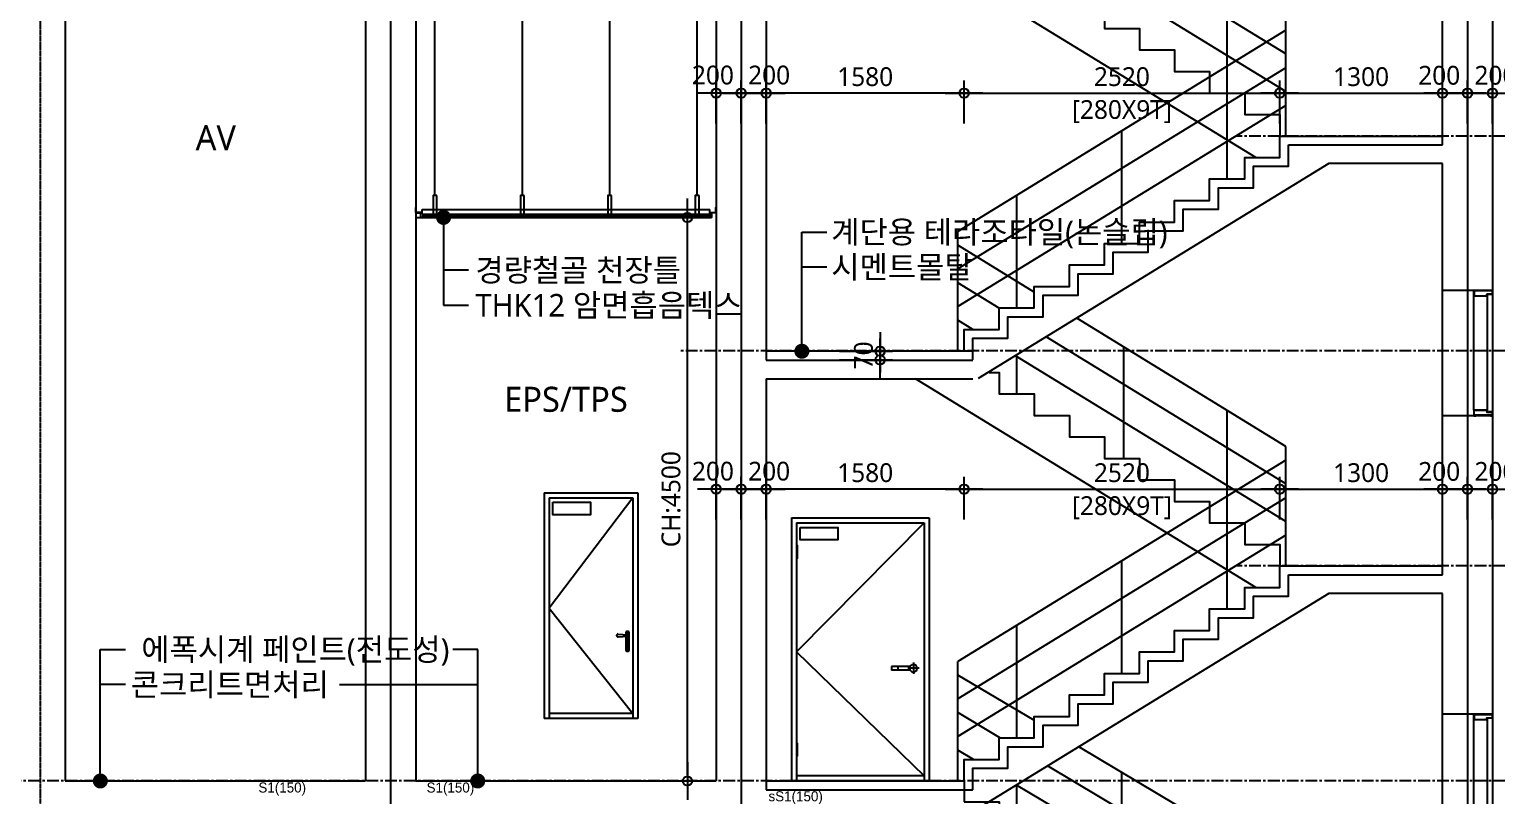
# Model space of a CAD drawing. Header units: millimetres. Extents: x -65167 to 413267, y -17142 to 66587.
# Drawn here: x 306857 to 318575, y 32799 to 38918 of the extents above; entities that cross this region are included whole.
import ezdxf
from ezdxf.enums import TextEntityAlignment as Align

# ---------------------------------------------------------------- set-up
doc = ezdxf.new("R2010")
doc.units = ezdxf.units.MM
doc.header["$LTSCALE"] = 75
doc.header["$MEASUREMENT"] = 0
doc.header["$PDSIZE"] = -10
for name, pattern in [('-HID', [2.5, 1.5, -1]), ('CEN', [62, 60, -1, 0, -1]), ('CENTER', [2, 1.25, -0.25, 0.25, -0.25])]:
    doc.linetypes.add(name, pattern=pattern)
doc.layers.get('0').update_dxf_attribs({"linetype": 'CONTINUOUS'})
doc.layers.get('Defpoints').update_dxf_attribs({"color": 171, "linetype": 'CONTINUOUS'})
for name, color, linetype in [('CEN(ST)', 1, 'CENTER'), ('center(창호)', 1, 'CEN'), ('CON', 2, 'CONTINUOUS'), ('DOOR', 4, 'CONTINUOUS'), ('DOOR-ELE', 252, 'CONTINUOUS'), ('ELE-5', 5, 'CONTINUOUS'), ('ELE-6', 8, 'CONTINUOUS'), ('FIN', 8, 'CONTINUOUS'), ('FIN-1', 6, 'CONTINUOUS'), ('FIN-2', 9, 'CONTINUOUS'), ('HAN', 9, 'CONTINUOUS'), ('NDIM', 7, 'CONTINUOUS'), ('OPEN', 1, '-HID'), ('stair-hand', 252, 'CONTINUOUS'), ('TEXT(MIN)', 7, 'CONTINUOUS'), ('WIPEOUT', 7, 'CONTINUOUS'), ('절취선', 2, 'CONTINUOUS')]:
    doc.layers.add(name, color=color, linetype=linetype)
doc.styles.add('CGS', font='cgse', dxfattribs={"bigfont": 'cgs'})
doc.styles.add('나눔바른고딕', font='NanumBarunGothic.ttf')
doc.dimstyles.new('NDIM 1200', dxfattribs={"dimscale": 75, "dimtxt": 3, "dimasz": 1, "dimexe": 2, "dimexo": 2, "dimgap": 1, "dimtad": 1, "dimdec": 0, "dimdsep": 46, "dimtxsty": 'CGS', "dimblk": 'DOT0', "dimcen": 1, "dimdle": 8, "dimclrd": 256, "dimclre": 256, "dimclrt": 256, "dimadec": 0, "dimazin": 0, "dimtfac": 1, "dimtdec": 0, "dimtix": 1, "dimtmove": 2, "dimatfit": 3, "dimldrblk": 'DOT0', "dimfxl": 1, "dimtolj": 1, "dimtzin": 0, "dimlwd": -1, "dimlwe": -1, "dimarcsym": 0})

# ---------------------------------------------------------------- blocks, each defined once
blk = doc.blocks.new('A$Cf4a16f9c')
blk.add_wipeout([(0, 0), (1100, 0), (1100, 2100), (0, 2100)]).dxf.layer = 'WIPEOUT'
at = {"layer": 'center(창호)'}
for p, q in [((125, 945), (125, 855)), ((80, 900), (170, 900))]:
    blk.add_line(p, q, dxfattribs=at)
at = {"layer": 'DOOR', "ltscale": 1000}
for p, q in [((0, 2100), (0, 0)), ((1100, 2100), (0, 2100)), ((40, 2060), (40, 0)), ((1060, 2060), (40, 2060)), ((1060, 2060), (1060, 0)), ((1100, 2100), (1100, 0)), ((0, 0), (1100, 0)), ((40, 40), (1060, 40))]:
    blk.add_line(p, q, dxfattribs=at)
blk.add_circle((125, 900), 30, dxfattribs=at)
at = {"layer": 'DOOR-ELE', "ltscale": 1000}
for p, q in [((151, 915), (300, 915)), ((151, 885), (300, 885)), ((250, 915), (250, 885)), ((300, 915), (300, 885))]:
    blk.add_line(p, q, dxfattribs=at)
for points in [[(1030, 2025), (730, 2025), (730, 1925), (1030, 1925)], [(1060, 1780), (1050, 1780), (1050, 1880), (1060, 1880)], [(1060, 200), (1050, 200), (1050, 300), (1060, 300)]]:
    blk.add_lwpolyline(points, close=True, dxfattribs=at)
at = {"layer": 'OPEN', "ltscale": 700}
for p, q in [((40, 2060), (1060, 1030)), ((1060, 1030), (40, 40))]:
    blk.add_line(p, q, dxfattribs=at)
blk = doc.blocks.new('fsd 750')
blk.add_wipeout([(1000, 2100), (250, 2100), (250, 300), (1000, 300)]).dxf.layer = 'WIPEOUT'
at = {"layer": 'DOOR', "ltscale": 1000}
for p, q in [((250, 2100), (250, 300)), ((250, 2100), (1000, 2100)), ((290, 2060), (290, 300)), ((290, 2060), (960, 2060)), ((960, 2060), (960, 300)), ((1000, 2100), (1000, 300)), ((1000, 300), (250, 300)), ((960, 340), (290, 340))]:
    blk.add_line(p, q, dxfattribs=at)
at = {"layer": 'DOOR-ELE', "ltscale": 1000}
for p, q in [((842, 973), (917, 968)), ((842, 950), (917, 956)), ((904, 985), (904, 969)), ((904, 954), (904, 844)), ((909, 985), (909, 969)), ((909, 954), (909, 844)), ((922, 993), (912, 993)), ((922, 988), (912, 988)), ((925, 844), (925, 985)), ((930, 844), (930, 985)), ((912, 841), (922, 841)), ((912, 836), (922, 836))]:
    blk.add_line(p, q, dxfattribs=at)
blk.add_lwpolyline([(320, 2025), (620, 2025), (620, 1925), (320, 1925)], close=True, dxfattribs=at)
for radius in [5, 3]:
    blk.add_circle((917, 850), radius, dxfattribs=at)
for centre, radius, start, end in [((841, 962), 12, 85.4426, 274.5574), ((912, 985), 8, 90, 180), ((912, 985), 3, 90, 180), ((917, 962), 6, 270, 90), ((922, 985), 8, 0, 90), ((922, 985), 3, 0, 90), ((912, 844), 8, 180, 270), ((912, 844), 3, 180, 270), ((922, 844), 3, 270, 0), ((922, 844), 8, 270, 0)]:
    blk.add_arc(centre, radius, start, end, dxfattribs=at)
at = {"layer": 'OPEN', "ltscale": 700}
for p, q in [((960, 2060), (290, 1180)), ((290, 1180), (960, 340))]:
    blk.add_line(p, q, dxfattribs=at)
blk = doc.blocks.new('A$C547E5452')
at = {"layer": 'DOOR'}
for p, q in [((0, -32), (0, -972)), ((44, -47), (44, -957)), ((150, -957), (150, -47))]:
    blk.add_line(p, q, dxfattribs=at)
for points in [[(150, -2), (133, -2), (133, -3), (148, -3), (148, -45), (46, -45), (46, -30), (2, -30), (2, -3), (16, -3), (16, -2), (0, -2), (0, -32), (44, -32), (44, -47), (150, -47)], [(10, -3), (10, -5), (140, -5), (140, -3)], [(150, -1002), (133, -1002), (133, -1000), (148, -1000), (148, -958), (46, -958), (46, -973), (2, -973), (2, -1000), (16, -1000), (16, -1002), (0, -1002), (0, -972), (44, -972), (44, -957), (150, -957)], [(10, -1000), (10, -998), (140, -998), (140, -1000)]]:
    blk.add_lwpolyline(points, close=True, dxfattribs=at)
blk = doc.blocks.new('DOT0')
blk.add_line((-3, 0), (3, 0))
at = {"color": 6}
blk.add_circle((0, 0), 0.75, dxfattribs=at)
blk = doc.blocks.new('*D1251')
at = {"layer": 'Defpoints', "color": 0, "ltscale": 0.4, "transparency": 16777216}
for p in [(312342, 35245), (312342, 34903), (312542, 34903)]:
    blk.add_point(p, dxfattribs=at)
at = {"layer": 'NDIM', "ltscale": 0.4, "transparency": 16777216}
for p, q in [((312342, 35003), (312342, 35345)), ((312542, 35003), (312542, 35345)), ((312492, 35245), (312392, 35245))]:
    blk.add_line(p, q, dxfattribs=at)
at = {"layer": 'NDIM', "ltscale": 0.4, "transparency": 16777216, "xscale": 50, "yscale": 50, "zscale": 50, "rotation": 180}
blk.add_blockref('DOT0', (312342, 35245), dxfattribs=at)
at = {"layer": 'NDIM', "ltscale": 0.4, "transparency": 16777216, "xscale": 50, "yscale": 50, "zscale": 50}
blk.add_blockref('DOT0', (312542, 35245), dxfattribs=at)
at = {"layer": 'NDIM', "ltscale": 0.4, "transparency": 16777216, "insert": (312316, 35389), "char_height": 150, "attachment_point": 5, "style": '나눔바른고딕'}
blk.add_mtext('\\A1;200', dxfattribs=at)
blk = doc.blocks.new('*D1252')
at = {"layer": 'Defpoints', "color": 0, "ltscale": 0.4, "transparency": 16777216}
for p in [(312742, 35245), (312542, 34903), (312742, 34903)]:
    blk.add_point(p, dxfattribs=at)
at = {"layer": 'NDIM', "ltscale": 0.4, "transparency": 16777216}
for p, q in [((312542, 35003), (312542, 35345)), ((312742, 35003), (312742, 35345)), ((312592, 35245), (312692, 35245))]:
    blk.add_line(p, q, dxfattribs=at)
at = {"layer": 'NDIM', "ltscale": 0.4, "transparency": 16777216, "xscale": 50, "yscale": 50, "zscale": 50, "rotation": 180}
blk.add_blockref('DOT0', (312542, 35245), dxfattribs=at)
at = {"layer": 'NDIM', "ltscale": 0.4, "transparency": 16777216, "xscale": 50, "yscale": 50, "zscale": 50}
blk.add_blockref('DOT0', (312742, 35245), dxfattribs=at)
at = {"layer": 'NDIM', "ltscale": 0.4, "transparency": 16777216, "insert": (312765, 35389), "char_height": 150, "attachment_point": 5, "style": '나눔바른고딕'}
blk.add_mtext('\\A1;200', dxfattribs=at)
blk = doc.blocks.new('*D1253')
at = {"layer": 'Defpoints', "color": 0, "ltscale": 0.4, "transparency": 16777216}
for p in [(312742, 35245), (312742, 34903), (314322, 34903)]:
    blk.add_point(p, dxfattribs=at)
at = {"layer": 'NDIM', "ltscale": 0.4, "transparency": 16777216}
for p, q in [((312742, 35003), (312742, 35345)), ((314322, 35003), (314322, 35345)), ((314272, 35245), (312792, 35245))]:
    blk.add_line(p, q, dxfattribs=at)
at = {"layer": 'NDIM', "ltscale": 0.4, "transparency": 16777216, "xscale": 50, "yscale": 50, "zscale": 50, "rotation": 180}
blk.add_blockref('DOT0', (312742, 35245), dxfattribs=at)
at = {"layer": 'NDIM', "ltscale": 0.4, "transparency": 16777216, "xscale": 50, "yscale": 50, "zscale": 50}
blk.add_blockref('DOT0', (314322, 35245), dxfattribs=at)
at = {"layer": 'NDIM', "ltscale": 0.4, "transparency": 16777216, "insert": (313532, 35377), "char_height": 150, "attachment_point": 5, "style": '나눔바른고딕'}
blk.add_mtext('\\A1;1580', dxfattribs=at)
blk = doc.blocks.new('*D1254')
at = {"layer": 'Defpoints', "color": 0, "ltscale": 0.4, "transparency": 16777216}
for p in [(316842, 35245), (314322, 34903), (316842, 34903)]:
    blk.add_point(p, dxfattribs=at)
at = {"layer": 'NDIM', "ltscale": 0.4, "transparency": 16777216}
for p, q in [((314322, 35003), (314322, 35345)), ((316842, 35003), (316842, 35345)), ((314372, 35245), (316792, 35245))]:
    blk.add_line(p, q, dxfattribs=at)
at = {"layer": 'NDIM', "ltscale": 0.4, "transparency": 16777216, "xscale": 50, "yscale": 50, "zscale": 50, "rotation": 180}
blk.add_blockref('DOT0', (314322, 35245), dxfattribs=at)
at = {"layer": 'NDIM', "ltscale": 0.4, "transparency": 16777216, "xscale": 50, "yscale": 50, "zscale": 50}
blk.add_blockref('DOT0', (316842, 35245), dxfattribs=at)
at = {"layer": 'NDIM', "ltscale": 0.4, "transparency": 16777216, "char_height": 150, "attachment_point": 5, "style": '나눔바른고딕'}
for s, insert in [('\\A1;2520', (315582, 35377)), ('\\A1;[280X9T]', (315582, 35098))]:
    blk.add_mtext(s, dxfattribs=dict(at, insert=insert))
blk = doc.blocks.new('*D1255')
at = {"layer": 'Defpoints', "color": 0, "ltscale": 0.4, "transparency": 16777216}
for p in [(318142, 35245), (316842, 34903), (318142, 34903)]:
    blk.add_point(p, dxfattribs=at)
at = {"layer": 'NDIM', "ltscale": 0.4, "transparency": 16777216}
for p, q in [((316842, 35003), (316842, 35345)), ((318142, 35003), (318142, 35345)), ((316892, 35245), (318092, 35245))]:
    blk.add_line(p, q, dxfattribs=at)
at = {"layer": 'NDIM', "ltscale": 0.4, "transparency": 16777216, "xscale": 50, "yscale": 50, "zscale": 50, "rotation": 180}
blk.add_blockref('DOT0', (316842, 35245), dxfattribs=at)
at = {"layer": 'NDIM', "ltscale": 0.4, "transparency": 16777216, "xscale": 50, "yscale": 50, "zscale": 50}
blk.add_blockref('DOT0', (318142, 35245), dxfattribs=at)
at = {"layer": 'NDIM', "ltscale": 0.4, "transparency": 16777216, "insert": (317492, 35377), "char_height": 150, "attachment_point": 5, "style": '나눔바른고딕'}
blk.add_mtext('\\A1;1300', dxfattribs=at)
blk = doc.blocks.new('*D1256')
at = {"layer": 'Defpoints', "color": 0, "ltscale": 0.4, "transparency": 16777216}
for p in [(318142, 35245), (318142, 34903), (318342, 34903)]:
    blk.add_point(p, dxfattribs=at)
at = {"layer": 'NDIM', "ltscale": 0.4, "transparency": 16777216}
for p, q in [((318142, 35003), (318142, 35345)), ((318342, 35003), (318342, 35345)), ((318292, 35245), (318192, 35245))]:
    blk.add_line(p, q, dxfattribs=at)
at = {"layer": 'NDIM', "ltscale": 0.4, "transparency": 16777216, "xscale": 50, "yscale": 50, "zscale": 50, "rotation": 180}
blk.add_blockref('DOT0', (318142, 35245), dxfattribs=at)
at = {"layer": 'NDIM', "ltscale": 0.4, "transparency": 16777216, "xscale": 50, "yscale": 50, "zscale": 50}
blk.add_blockref('DOT0', (318342, 35245), dxfattribs=at)
at = {"layer": 'NDIM', "ltscale": 0.4, "transparency": 16777216, "insert": (318116, 35387), "char_height": 150, "attachment_point": 5, "style": '나눔바른고딕'}
blk.add_mtext('\\A1;200', dxfattribs=at)
blk = doc.blocks.new('*D1257')
at = {"layer": 'Defpoints', "color": 0, "ltscale": 0.4, "transparency": 16777216}
for p in [(318542, 35245), (318342, 34903), (318542, 34903)]:
    blk.add_point(p, dxfattribs=at)
at = {"layer": 'NDIM', "ltscale": 0.4, "transparency": 16777216}
for p, q in [((318342, 35003), (318342, 35345)), ((318542, 35003), (318542, 35345)), ((318392, 35245), (318492, 35245))]:
    blk.add_line(p, q, dxfattribs=at)
at = {"layer": 'NDIM', "ltscale": 0.4, "transparency": 16777216, "xscale": 50, "yscale": 50, "zscale": 50, "rotation": 180}
blk.add_blockref('DOT0', (318342, 35245), dxfattribs=at)
at = {"layer": 'NDIM', "ltscale": 0.4, "transparency": 16777216, "xscale": 50, "yscale": 50, "zscale": 50}
blk.add_blockref('DOT0', (318542, 35245), dxfattribs=at)
at = {"layer": 'NDIM', "ltscale": 0.4, "transparency": 16777216, "insert": (318565, 35387), "char_height": 150, "attachment_point": 5, "style": '나눔바른고딕'}
blk.add_mtext('\\A1;200', dxfattribs=at)
blk = doc.blocks.new('*D1260')
at = {"layer": 'Defpoints', "color": 0, "ltscale": 0.4, "transparency": 16777216}
for p in [(312342, 38408), (312342, 38066), (312542, 38066)]:
    blk.add_point(p, dxfattribs=at)
at = {"layer": 'NDIM', "ltscale": 0.4, "transparency": 16777216}
for p, q in [((312342, 38166), (312342, 38508)), ((312542, 38166), (312542, 38508)), ((312492, 38408), (312392, 38408))]:
    blk.add_line(p, q, dxfattribs=at)
at = {"layer": 'NDIM', "ltscale": 0.4, "transparency": 16777216, "xscale": 50, "yscale": 50, "zscale": 50, "rotation": 180}
blk.add_blockref('DOT0', (312342, 38408), dxfattribs=at)
at = {"layer": 'NDIM', "ltscale": 0.4, "transparency": 16777216, "xscale": 50, "yscale": 50, "zscale": 50}
blk.add_blockref('DOT0', (312542, 38408), dxfattribs=at)
at = {"layer": 'NDIM', "ltscale": 0.4, "transparency": 16777216, "insert": (312316, 38552), "char_height": 150, "attachment_point": 5, "style": '나눔바른고딕'}
blk.add_mtext('\\A1;200', dxfattribs=at)
blk = doc.blocks.new('*D1261')
at = {"layer": 'Defpoints', "color": 0, "ltscale": 0.4, "transparency": 16777216}
for p in [(312742, 38408), (312542, 38066), (312742, 38066)]:
    blk.add_point(p, dxfattribs=at)
at = {"layer": 'NDIM', "ltscale": 0.4, "transparency": 16777216}
for p, q in [((312542, 38166), (312542, 38508)), ((312742, 38166), (312742, 38508)), ((312592, 38408), (312692, 38408))]:
    blk.add_line(p, q, dxfattribs=at)
at = {"layer": 'NDIM', "ltscale": 0.4, "transparency": 16777216, "xscale": 50, "yscale": 50, "zscale": 50, "rotation": 180}
blk.add_blockref('DOT0', (312542, 38408), dxfattribs=at)
at = {"layer": 'NDIM', "ltscale": 0.4, "transparency": 16777216, "xscale": 50, "yscale": 50, "zscale": 50}
blk.add_blockref('DOT0', (312742, 38408), dxfattribs=at)
at = {"layer": 'NDIM', "ltscale": 0.4, "transparency": 16777216, "insert": (312765, 38552), "char_height": 150, "attachment_point": 5, "style": '나눔바른고딕'}
blk.add_mtext('\\A1;200', dxfattribs=at)
blk = doc.blocks.new('*D1262')
at = {"layer": 'Defpoints', "color": 0, "ltscale": 0.4, "transparency": 16777216}
for p in [(312742, 38408), (312742, 38066), (314322, 38066)]:
    blk.add_point(p, dxfattribs=at)
at = {"layer": 'NDIM', "ltscale": 0.4, "transparency": 16777216}
for p, q in [((312742, 38166), (312742, 38508)), ((314322, 38166), (314322, 38508)), ((314272, 38408), (312792, 38408))]:
    blk.add_line(p, q, dxfattribs=at)
at = {"layer": 'NDIM', "ltscale": 0.4, "transparency": 16777216, "xscale": 50, "yscale": 50, "zscale": 50, "rotation": 180}
blk.add_blockref('DOT0', (312742, 38408), dxfattribs=at)
at = {"layer": 'NDIM', "ltscale": 0.4, "transparency": 16777216, "xscale": 50, "yscale": 50, "zscale": 50}
blk.add_blockref('DOT0', (314322, 38408), dxfattribs=at)
at = {"layer": 'NDIM', "ltscale": 0.4, "transparency": 16777216, "insert": (313532, 38539), "char_height": 150, "attachment_point": 5, "style": '나눔바른고딕'}
blk.add_mtext('\\A1;1580', dxfattribs=at)
blk = doc.blocks.new('*D1263')
at = {"layer": 'Defpoints', "color": 0, "ltscale": 0.4, "transparency": 16777216}
for p in [(316842, 38408), (314322, 38066), (316842, 38066)]:
    blk.add_point(p, dxfattribs=at)
at = {"layer": 'NDIM', "ltscale": 0.4, "transparency": 16777216}
for p, q in [((314322, 38166), (314322, 38508)), ((316842, 38166), (316842, 38508)), ((314372, 38408), (316792, 38408))]:
    blk.add_line(p, q, dxfattribs=at)
at = {"layer": 'NDIM', "ltscale": 0.4, "transparency": 16777216, "xscale": 50, "yscale": 50, "zscale": 50, "rotation": 180}
blk.add_blockref('DOT0', (314322, 38408), dxfattribs=at)
at = {"layer": 'NDIM', "ltscale": 0.4, "transparency": 16777216, "xscale": 50, "yscale": 50, "zscale": 50}
blk.add_blockref('DOT0', (316842, 38408), dxfattribs=at)
at = {"layer": 'NDIM', "ltscale": 0.4, "transparency": 16777216, "char_height": 150, "attachment_point": 5, "style": '나눔바른고딕'}
for s, insert in [('\\A1;2520', (315582, 38539)), ('\\A1;[280X9T]', (315582, 38261))]:
    blk.add_mtext(s, dxfattribs=dict(at, insert=insert))
blk = doc.blocks.new('*D1264')
at = {"layer": 'Defpoints', "color": 0, "ltscale": 0.4, "transparency": 16777216}
for p in [(318142, 38408), (316842, 38066), (318142, 38066)]:
    blk.add_point(p, dxfattribs=at)
at = {"layer": 'NDIM', "ltscale": 0.4, "transparency": 16777216}
for p, q in [((316842, 38166), (316842, 38508)), ((318142, 38166), (318142, 38508)), ((316892, 38408), (318092, 38408))]:
    blk.add_line(p, q, dxfattribs=at)
at = {"layer": 'NDIM', "ltscale": 0.4, "transparency": 16777216, "xscale": 50, "yscale": 50, "zscale": 50, "rotation": 180}
blk.add_blockref('DOT0', (316842, 38408), dxfattribs=at)
at = {"layer": 'NDIM', "ltscale": 0.4, "transparency": 16777216, "xscale": 50, "yscale": 50, "zscale": 50}
blk.add_blockref('DOT0', (318142, 38408), dxfattribs=at)
at = {"layer": 'NDIM', "ltscale": 0.4, "transparency": 16777216, "insert": (317492, 38539), "char_height": 150, "attachment_point": 5, "style": '나눔바른고딕'}
blk.add_mtext('\\A1;1300', dxfattribs=at)
blk = doc.blocks.new('*D1265')
at = {"layer": 'Defpoints', "color": 0, "ltscale": 0.4, "transparency": 16777216}
for p in [(318142, 38408), (318142, 38066), (318342, 38066)]:
    blk.add_point(p, dxfattribs=at)
at = {"layer": 'NDIM', "ltscale": 0.4, "transparency": 16777216}
for p, q in [((318142, 38166), (318142, 38508)), ((318342, 38166), (318342, 38508)), ((318292, 38408), (318192, 38408))]:
    blk.add_line(p, q, dxfattribs=at)
at = {"layer": 'NDIM', "ltscale": 0.4, "transparency": 16777216, "xscale": 50, "yscale": 50, "zscale": 50, "rotation": 180}
blk.add_blockref('DOT0', (318142, 38408), dxfattribs=at)
at = {"layer": 'NDIM', "ltscale": 0.4, "transparency": 16777216, "xscale": 50, "yscale": 50, "zscale": 50}
blk.add_blockref('DOT0', (318342, 38408), dxfattribs=at)
at = {"layer": 'NDIM', "ltscale": 0.4, "transparency": 16777216, "insert": (318116, 38550), "char_height": 150, "attachment_point": 5, "style": '나눔바른고딕'}
blk.add_mtext('\\A1;200', dxfattribs=at)
blk = doc.blocks.new('*D1266')
at = {"layer": 'Defpoints', "color": 0, "ltscale": 0.4, "transparency": 16777216}
for p in [(318542, 38408), (318342, 38066), (318542, 38066)]:
    blk.add_point(p, dxfattribs=at)
at = {"layer": 'NDIM', "ltscale": 0.4, "transparency": 16777216}
for p, q in [((318342, 38166), (318342, 38508)), ((318542, 38166), (318542, 38508)), ((318392, 38408), (318492, 38408))]:
    blk.add_line(p, q, dxfattribs=at)
at = {"layer": 'NDIM', "ltscale": 0.4, "transparency": 16777216, "xscale": 50, "yscale": 50, "zscale": 50, "rotation": 180}
blk.add_blockref('DOT0', (318342, 38408), dxfattribs=at)
at = {"layer": 'NDIM', "ltscale": 0.4, "transparency": 16777216, "xscale": 50, "yscale": 50, "zscale": 50}
blk.add_blockref('DOT0', (318542, 38408), dxfattribs=at)
at = {"layer": 'NDIM', "ltscale": 0.4, "transparency": 16777216, "insert": (318565, 38550), "char_height": 150, "attachment_point": 5, "style": '나눔바른고딕'}
blk.add_mtext('\\A1;200', dxfattribs=at)
blk = doc.blocks.new('*D1287')
at = {"layer": 'Defpoints', "color": 0, "ltscale": 0.4, "transparency": 16777216}
for p in [(311688, 37416), (312113, 37416), (311688, 32916)]:
    blk.add_point(p, dxfattribs=at)
at = {"layer": 'NDIM', "ltscale": 0.4, "transparency": 16777216}
for p, q in [((311788, 37416), (312213, 37416)), ((312113, 32966), (312113, 37366)), ((311788, 32916), (312213, 32916))]:
    blk.add_line(p, q, dxfattribs=at)
at = {"layer": 'NDIM', "ltscale": 0.4, "transparency": 16777216, "xscale": 50, "yscale": 50, "zscale": 50}
for p, rotation in [((312113, 37416), 90), ((312113, 32916), 270)]:
    blk.add_blockref('DOT0', p, dxfattribs=dict(at, rotation=rotation))
at = {"layer": 'NDIM', "ltscale": 0.4, "transparency": 16777216, "insert": (311982, 35166), "char_height": 150, "attachment_point": 5, "rotation": 90, "style": '나눔바른고딕'}
blk.add_mtext('\\A1;CH:4500', dxfattribs=at)
blk = doc.blocks.new('ST-A')
at = {"layer": 'CON', "ltscale": 10000}
for points in [[(330697, 31179), (330417, 31179), (330417, 31013)], [(330697, 31179), (331647, 31179)], [(331647, 31029), (330738, 31029), (327938, 29363), (326247, 29363)], [(330417, 31013), (330137, 31013), (330137, 30846)], [(330137, 30846), (329857, 30846), (329857, 30679)], [(329857, 30679), (329577, 30679), (329577, 30513)], [(329577, 30513), (329297, 30513), (329297, 30346)], [(329297, 30346), (329017, 30346), (329017, 30179)], [(329017, 30179), (328737, 30179), (328737, 30013)], [(328737, 30013), (328457, 30013), (328457, 29846)], [(328457, 29846), (328177, 29846), (328177, 29679)], [(328177, 29679), (327897, 29679), (327897, 29513)], [(327897, 29513), (326247, 29513)], [(330697, 27846), (330417, 27846), (330417, 27679)], [(330697, 27846), (331647, 27846)], [(331647, 27696), (330738, 27696), (327938, 26029), (326247, 26029)], [(330417, 27679), (330137, 27679), (330137, 27513)], [(330137, 27513), (329857, 27513), (329857, 27346)], [(329857, 27346), (329577, 27346), (329577, 27179)], [(329577, 27179), (329297, 27179), (329297, 27013)], [(329297, 27013), (329017, 27013), (329017, 26846)], [(329017, 26846), (328737, 26846), (328737, 26679)], [(328737, 26679), (328457, 26679), (328457, 26513)], [(328457, 26513), (328177, 26513), (328177, 26346)], [(328177, 26346), (327897, 26346), (327897, 26179)], [(327897, 26179), (326247, 26179)], [(330697, 24513), (330417, 24513), (330417, 24346)], [(330697, 24513), (331647, 24513)], [(331647, 24363), (330738, 24363), (327938, 22696), (326247, 22696)], [(330417, 24346), (330137, 24346), (330137, 24179)], [(330137, 24179), (329857, 24179), (329857, 24013)], [(329857, 24013), (329577, 24013), (329577, 23846)], [(329577, 23846), (329297, 23846), (329297, 23679)], [(329297, 23679), (329017, 23679), (329017, 23513)], [(329017, 23513), (328737, 23513), (328737, 23346)], [(328737, 23346), (328457, 23346), (328457, 23179)], [(328457, 23179), (328177, 23179), (328177, 23013)], [(328177, 23013), (327897, 23013), (327897, 22846)], [(327897, 22846), (326247, 22846)]]:
    blk.add_lwpolyline(points, dxfattribs=at)
at = {"layer": 'ELE-6', "ltscale": 10000}
for p, q in [((330146, 31083), (327436, 32696)), ((330146, 27749), (327436, 29363)), ((330146, 24416), (327436, 26029))]:
    blk.add_line(p, q, dxfattribs=at)
for points in [[(327547, 32916), (327827, 32916), (327827, 32749)], [(327827, 32749), (328107, 32749), (328107, 32583)], [(328107, 32583), (328387, 32583), (328387, 32416)], [(328387, 32416), (328667, 32416), (328667, 32249)], [(328667, 32249), (328947, 32249), (328947, 32083)], [(328947, 32083), (329227, 32083), (329227, 31916)], [(329227, 31916), (329507, 31916), (329507, 31749)], [(329507, 31749), (329787, 31749), (329787, 31583)], [(329787, 31583), (330067, 31583), (330067, 31416)], [(330067, 31416), (330347, 31416), (330347, 31249)], [(328028, 29416), (328107, 29416), (328107, 29249)], [(328107, 29249), (328387, 29249), (328387, 29083)], [(328387, 29083), (328667, 29083), (328667, 28916)], [(328667, 28916), (328947, 28916), (328947, 28749)], [(328947, 28749), (329227, 28749), (329227, 28583)], [(329227, 28583), (329507, 28583), (329507, 28416)], [(329507, 28416), (329787, 28416), (329787, 28249)], [(329787, 28249), (330067, 28249), (330067, 28083)], [(330067, 28083), (330347, 28083), (330347, 27916)], [(328028, 26083), (328107, 26083), (328107, 25916)], [(328107, 25916), (328387, 25916), (328387, 25749)], [(328387, 25749), (328667, 25749), (328667, 25583)], [(328667, 25583), (328947, 25583), (328947, 25416)], [(328947, 25416), (329227, 25416), (329227, 25249)], [(329227, 25249), (329507, 25249), (329507, 25083)], [(329507, 25083), (329787, 25083), (329787, 24916)], [(329787, 24916), (330067, 24916), (330067, 24749)], [(330067, 24749), (330347, 24749), (330347, 24583)]]:
    blk.add_lwpolyline(points, dxfattribs=at)
at = {"layer": 'FIN-1', "ltscale": 10000}
for points in [[(330627, 31249), (330347, 31249), (330347, 31083)], [(330627, 31249), (331647, 31249)], [(330347, 31083), (330067, 31083), (330067, 30916)], [(330067, 30916), (329787, 30916), (329787, 30749)], [(329787, 30749), (329507, 30749), (329507, 30583)], [(329507, 30583), (329227, 30583), (329227, 30416)], [(329227, 30416), (328947, 30416), (328947, 30249)], [(328947, 30249), (328667, 30249), (328667, 30083)], [(328667, 30083), (328387, 30083), (328387, 29916)], [(328387, 29916), (328107, 29916), (328107, 29749)], [(328107, 29749), (327827, 29749), (327827, 29583)], [(327827, 29583), (326247, 29583)], [(330627, 27916), (330347, 27916), (330347, 27749)], [(330627, 27916), (331647, 27916)], [(330347, 27749), (330067, 27749), (330067, 27583)], [(330067, 27583), (329787, 27583), (329787, 27416)], [(329787, 27416), (329507, 27416), (329507, 27249)], [(329507, 27249), (329227, 27249), (329227, 27083)], [(329227, 27083), (328947, 27083), (328947, 26916)], [(328947, 26916), (328667, 26916), (328667, 26749)], [(328667, 26749), (328387, 26749), (328387, 26583)], [(328387, 26583), (328107, 26583), (328107, 26416)], [(328107, 26416), (327827, 26416), (327827, 26249)], [(327827, 26249), (326247, 26249)], [(330627, 24583), (330347, 24583), (330347, 24416)], [(330627, 24583), (331647, 24583)], [(330347, 24416), (330067, 24416), (330067, 24249)], [(330067, 24249), (329787, 24249), (329787, 24083)], [(329787, 24083), (329507, 24083), (329507, 23916)], [(329507, 23916), (329227, 23916), (329227, 23749)], [(329227, 23749), (328947, 23749), (328947, 23583)], [(328947, 23583), (328667, 23583), (328667, 23416)], [(328667, 23416), (328387, 23416), (328387, 23249)], [(328387, 23249), (328107, 23249), (328107, 23083)], [(328107, 23083), (327827, 23083), (327827, 22916)], [(327827, 22916), (326247, 22916)]]:
    blk.add_lwpolyline(points, dxfattribs=at)
at = {"layer": 'HAN', "ltscale": 10000}
for p, q in [((327777, 32916), (327777, 33762)), ((328387, 33399), (327777, 33762)), ((328118, 33259), (327777, 33462)), ((327902, 33088), (327777, 33162)), ((330397, 32203), (328742, 33188)), ((330397, 31903), (328493, 33036)), ((329087, 32083), (329087, 32983)), ((330397, 31603), (328245, 32884)), ((328247, 32583), (328247, 32880)), ((329927, 31583), (329927, 32483)), ((330397, 31249), (330397, 32203)), ((327777, 30536), (330397, 32096)), ((327777, 30236), (330397, 31796)), ((329927, 30916), (329927, 31816)), ((327777, 29936), (330397, 31496)), ((329087, 30416), (329087, 31316)), ((328247, 29916), (328247, 30816)), ((327777, 29583), (327777, 30536)), ((328387, 30066), (327777, 30429)), ((328135, 29916), (327777, 30129)), ((327911, 29749), (327777, 29829)), ((330397, 28870), (328753, 29848)), ((330397, 28570), (328501, 29698)), ((329087, 28749), (329087, 29649)), ((328247, 29249), (328247, 29547)), ((330397, 28270), (328249, 29548)), ((329927, 28249), (329927, 29149)), ((330397, 27916), (330397, 28870)), ((327777, 27203), (330397, 28762)), ((329927, 27583), (329927, 28483)), ((327777, 26903), (330397, 28462)), ((327777, 26603), (330397, 28162)), ((329087, 27083), (329087, 27983)), ((328247, 26583), (328247, 27483)), ((327777, 26249), (327777, 27203)), ((328387, 26733), (327777, 27096)), ((328135, 26583), (327777, 26796)), ((327911, 26416), (327777, 26496)), ((330397, 25536), (328753, 26515)), ((330397, 25236), (328501, 26365)), ((329087, 25416), (329087, 26316)), ((328247, 25916), (328247, 26213)), ((330397, 24936), (328249, 26215)), ((329927, 24916), (329927, 25816)), ((327777, 23870), (330397, 25429)), ((330397, 24583), (330397, 25536)), ((330397, 24583), (330397, 25536)), ((327777, 23570), (330397, 25129)), ((329927, 24249), (329927, 25149)), ((327777, 23270), (330397, 24829)), ((329087, 23749), (329087, 24649)), ((328247, 23249), (328247, 24149)), ((327777, 22916), (327777, 23870))]:
    blk.add_line(p, q, dxfattribs=at)
blk = doc.blocks.new('*D1552')
at = {"layer": 'Defpoints', "color": 0, "ltscale": 0.4, "transparency": 16777216}
for p in [(313226, 36349), (313226, 36279), (313651, 36279)]:
    blk.add_point(p, dxfattribs=at)
at = {"layer": 'NDIM', "ltscale": 0.4, "transparency": 16777216}
for p, q in [((313651, 36399), (313651, 36449)), ((313326, 36349), (313751, 36349)), ((313651, 36349), (313651, 36279)), ((313326, 36279), (313751, 36279)), ((313651, 36229), (313651, 36179))]:
    blk.add_line(p, q, dxfattribs=at)
at = {"layer": 'NDIM', "ltscale": 0.4, "transparency": 16777216, "xscale": 50, "yscale": 50, "zscale": 50}
for p, rotation in [((313651, 36349), 270), ((313651, 36279), 90)]:
    blk.add_blockref('DOT0', p, dxfattribs=dict(at, rotation=rotation))
at = {"layer": 'NDIM', "ltscale": 0.4, "transparency": 16777216, "insert": (313519, 36314), "char_height": 150, "attachment_point": 5, "rotation": 90, "style": '나눔바른고딕'}
blk.add_mtext('\\A1;70', dxfattribs=at)

msp = doc.modelspace()

# ---------------------------------------------------------------- linework, layer by layer
at = {"layer": 'CEN(ST)', "ltscale": 0.1}
msp.add_line((306942.4, 54495.8), (306942.4, 9316.1), dxfattribs=at)
at = {"layer": 'CEN(ST)', "ltscale": 10000}
for p, q in [((309742.4, 54495.8), (309742.4, 9316.1)), ((312542.4, 54495.8), (312542.4, 9316.1)), ((318342.4, 54495.8), (318342.4, 9316.1))]:
    msp.add_line(p, q, dxfattribs=at)
at = {"layer": 'CEN(ST)'}
for p, q in [((322242.4, 38066.1), (316494.4, 38066.1)), ((322242.4, 36349.4), (312042.4, 36349.4)), ((322242.4, 34632.8), (316494.4, 34632.8)), ((322242.4, 32916.1), (300827.3, 32916.1))]:
    msp.add_line(p, q, dxfattribs=at)
at = {"layer": 'CON', "ltscale": 1000}
for p, q in [((307142.4, 42516.1), (307142.4, 32916.1)), ((317234.7, 37846.1), (314434.8, 36129.4)), ((318142.4, 37846.1), (317234.7, 37846.1)), ((317234.7, 34412.8), (314434.8, 32696.1)), ((318142.4, 34412.8), (317234.7, 34412.8)), ((318142.4, 33449.4), (318142.4, 34412.8)), ((309942.4, 32916.1), (312342.4, 32916.1))]:
    msp.add_line(p, q, dxfattribs=at)
at = {"layer": 'CON', "ltscale": 10000}
for p, q in [((309542.4, 42516.1), (309542.4, 32916.1)), ((309942.4, 42516.1), (309942.4, 32916.1)), ((312342.4, 42516.1), (312342.4, 32916.1)), ((312742.4, 39560.8), (312742.4, 36277.5)), ((318142.4, 37996.1), (318142.4, 39266.1)), ((318542.4, 39266.1), (318542.4, 36832.8)), ((316912.4, 37996.1), (318142.4, 37996.1)), ((318142.4, 36832.8), (318142.4, 37846.1)), ((318542.4, 36832.8), (318142.4, 36832.8)), ((312742.4, 36277.5), (314392.4, 36277.5)), ((312742.4, 36127.5), (312742.4, 32846.1)), ((312742.4, 36127.5), (314392.4, 36127.5)), ((318142.4, 34562.8), (318142.4, 35832.8)), ((318542.4, 35832.8), (318142.4, 35832.8)), ((318542.4, 35832.8), (318542.4, 33449.4)), ((316912.4, 34562.8), (318142.4, 34562.8)), ((318542.4, 33449.4), (318142.4, 33449.4)), ((307142.4, 32916.1), (309542.4, 32916.1)), ((312742.4, 32846.1), (314392.4, 32846.1))]:
    msp.add_line(p, q, dxfattribs=at)
for points in [[(314392.4, 36279.4), (314392.4, 36451.1), (314672.4, 36451.1), (314672.4, 36622.8), (314952.4, 36622.8), (314952.4, 36794.4), (315232.4, 36794.4), (315232.4, 36966.1), (315512.4, 36966.1), (315512.4, 37137.8), (315792.4, 37137.8), (315792.4, 37309.4), (316072.4, 37309.4), (316072.4, 37481.1), (316352.4, 37481.1), (316352.4, 37652.8), (316632.4, 37652.8), (316632.4, 37824.4), (316912.4, 37824.4), (316912.4, 37996.1)], [(314392.4, 32846.1), (314392.4, 33017.8), (314672.4, 33017.8), (314672.4, 33189.4), (314952.4, 33189.4), (314952.4, 33361.1), (315232.4, 33361.1), (315232.4, 33532.8), (315512.4, 33532.8), (315512.4, 33704.4), (315792.4, 33704.4), (315792.4, 33876.1), (316072.4, 33876.1), (316072.4, 34047.8), (316352.4, 34047.8), (316352.4, 34219.4), (316632.4, 34219.4), (316632.4, 34391.1), (316912.4, 34391.1), (316912.4, 34562.8)]]:
    msp.add_lwpolyline(points, dxfattribs=at)
at = {"layer": 'ELE-5', "ltscale": 10000}
msp.add_line((316651.8, 37894.4), (313933.7, 39560.8), dxfattribs=at)
for points in [[(314523.3, 39611.1), (314602.4, 39611.1), (314602.4, 39439.4), (314882.4, 39439.4), (314882.4, 39267.8), (315162.4, 39267.8), (315162.4, 39096.1), (315442.4, 39096.1), (315442.4, 38924.4), (315722.4, 38924.4), (315722.4, 38752.8), (316002.4, 38752.8), (316002.4, 38581.1), (316282.4, 38581.1), (316282.4, 38409.4), (316562.4, 38409.4), (316562.4, 38237.8), (316842.4, 38237.8), (316842.4, 38066.1)], [(314523.3, 36177.8), (314602.4, 36177.8), (314602.4, 36006.1), (314882.4, 36006.1), (314882.4, 35834.4), (315162.4, 35834.4), (315162.4, 35662.8), (315442.4, 35662.8), (315442.4, 35491.1), (315722.4, 35491.1), (315722.4, 35319.4), (316002.4, 35319.4), (316002.4, 35147.8), (316282.4, 35147.8), (316282.4, 34976.1), (316562.4, 34976.1), (316562.4, 34804.4), (316842.4, 34804.4), (316842.4, 34632.8)]]:
    msp.add_lwpolyline(points, dxfattribs=at)
at = {"layer": 'FIN', "ltscale": 1000}
msp.add_line((309942.4, 37416.1), (312290.4, 37416.1), dxfattribs=at)
at = {"layer": 'FIN', "ltscale": 10000}
msp.add_line((312742.4, 36349.4), (314392.4, 36349.4), dxfattribs=at)
msp.add_lwpolyline([(312742.4, 36349.4), (314322.4, 36349.4), (314322.4, 36521.1), (314602.4, 36521.1), (314602.4, 36692.8), (314882.4, 36692.8), (314882.4, 36864.4), (315162.4, 36864.4), (315162.4, 37036.1), (315442.4, 37036.1), (315442.4, 37207.8), (315722.4, 37207.8), (315722.4, 37379.4), (316002.4, 37379.4), (316002.4, 37551.1), (316282.4, 37551.1), (316282.4, 37722.8), (316562.4, 37722.8), (316562.4, 37894.4), (316842.4, 37894.4), (316842.4, 38066.1), (318142.4, 38066.1)], dxfattribs=at)
at = {"layer": 'FIN-2'}
for p, q in [((310096.2, 37592.1), (310096.2, 42516.1)), ((310794.2, 37592.1), (310794.2, 42516.1)), ((311492.2, 37592.1), (311492.2, 42516.1)), ((312190.2, 37592.1), (312190.2, 42516.1)), ((309994.4, 37480.1), (312290.4, 37480.1)), ((309994.4, 37442.1), (309994.4, 37480.1)), ((309994.4, 37442.1), (312290.4, 37442.1)), ((309994.4, 37428.1), (312290.4, 37428.1)), ((309994.4, 37416.1), (312290.4, 37416.1)), ((312290.4, 37442.1), (312290.4, 37480.1))]:
    msp.add_line(p, q, dxfattribs=at)
for points in [[(310111.2, 37592.1), (310081.2, 37592.1), (310081.2, 37442.1), (310111.2, 37442.1)], [(310809.2, 37592.1), (310779.2, 37592.1), (310779.2, 37442.1), (310809.2, 37442.1)], [(311507.2, 37592.1), (311477.2, 37592.1), (311477.2, 37442.1), (311507.2, 37442.1)], [(312205.2, 37592.1), (312175.2, 37592.1), (312175.2, 37442.1), (312205.2, 37442.1)]]:
    msp.add_lwpolyline(points, close=True, dxfattribs=at)
for points in [[(310000.4, 37414.1), (310000.4, 37416.1), (309982.4, 37416.1), (309982.4, 37454.1), (309944.4, 37454.1), (309944.4, 37494.1), (309942.4, 37494.1), (309942.4, 37452.1), (309980.4, 37452.1), (309980.4, 37414.1), (310000.4, 37414.1)], [(312284.4, 37414.1), (312284.4, 37416.1), (312302.4, 37416.1), (312302.4, 37454.1), (312340.4, 37454.1), (312340.4, 37494.1), (312342.4, 37494.1), (312342.4, 37452.1), (312304.4, 37452.1), (312304.4, 37414.1), (312284.4, 37414.1)]]:
    msp.add_lwpolyline(points, dxfattribs=at)
at = {"layer": 'NDIM', "ltscale": 10000}
msp.add_line((313226.3, 37019.4), (313026.3, 37019.4), dxfattribs=at)
at = {"layer": 'stair-hand', "ltscale": 10000}
for p, q in [((316892.4, 38721.3), (314977.3, 39895.4)), ((316892.4, 38421.3), (314732.7, 39745.4)), ((316422.4, 38409.4), (316422.4, 39309.4)), ((316892.4, 38066.1), (316892.4, 39021.3)), ((316892.4, 38910.9), (314272.4, 37304.6)), ((316892.4, 38610.9), (314272.4, 37004.6)), ((316422.4, 37722.8), (316422.4, 38622.8)), ((316892.4, 38310.9), (314272.4, 36704.6)), ((315582.4, 37207.8), (315582.4, 38107.8)), ((314742.4, 36692.8), (314742.4, 37592.8)), ((314272.4, 36349.4), (314272.4, 37304.6)), ((314272.4, 36347.5), (314272.4, 37302.7)), ((314882.4, 36820.3), (314272.4, 37194.3)), ((314602.4, 36691.9), (314272.4, 36894.3)), ((314742.4, 36692.8), (314742.4, 36906.1)), ((318142.4, 35832.8), (318142.4, 36832.8)), ((314391.8, 36521.1), (314272.4, 36594.3)), ((316892.4, 35587.9), (315222, 36612.1)), ((316892.4, 35287.9), (314977.3, 36462.1)), ((315596.6, 35491.1), (315596.6, 36382.4)), ((316892.4, 34987.9), (314732.7, 36312.1)), ((314742.4, 36006.1), (314742.4, 36318.1)), ((316422.4, 34976.1), (316422.4, 35876.1)), ((316892.4, 34632.8), (316892.4, 35587.9)), ((316892.4, 35477.6), (314272.4, 33871.3)), ((316892.4, 35177.6), (314272.4, 33571.3)), ((316422.4, 34289.4), (316422.4, 35189.4)), ((316892.4, 34877.6), (314272.4, 33271.3)), ((315582.4, 33774.4), (315582.4, 34674.4)), ((314742.4, 33259.4), (314742.4, 34159.4)), ((314272.4, 32916.1), (314272.4, 33871.3)), ((318142.4, 32449.4), (318142.4, 33449.4))]:
    msp.add_line(p, q, dxfattribs=at)
at = {"layer": 'TEXT(MIN)', "ltscale": 10000}
for p, q in [((310365, 36994.8), (310165, 36994.8)), ((307624.1, 33686.1), (307424.1, 33686.1)), ((309334, 33686.1), (310438, 33686.1))]:
    msp.add_line(p, q, dxfattribs=at)

# ---------------------------------------------------------------- block references
at = {"xscale": -1}
for p in [(318542.4, 36834.4), (318542.4, 33451)]:
    msp.add_blockref('A$C547E5452', p, dxfattribs=at)
at = {"layer": '절취선'}
msp.add_blockref('fsd 750', (310717.4, 33116.1), dxfattribs=at)

# ---------------------------------------------------------------- texts
at = {"layer": 'Defpoints', "style": 'CGS'}
for s, p in [('S1(150)', (308876.8, 32800)), ('S1(150)', (310219.9, 32799.8)), ('sS1(150)', (312976.8, 32730))]:
    msp.add_text(s, height=80, dxfattribs=at).set_placement(p, align=Align.BOTTOM_CENTER)
at = {"layer": 'TEXT(MIN)', "style": '나눔바른고딕'}
for s, p in [('AV', (308346.4, 38052.2)), ('EPS/TPS', (311142.4, 35963.7))]:
    msp.add_text(s, height=200, dxfattribs=at).set_placement(p, align=Align.MIDDLE_CENTER)
for s, p in [('계단용 테라조타일(논슬립)', (313261, 37299.4)), ('경량철골 천장틀', (310418.9, 36994.8)), ('시멘트몰탈', (313261, 37019.4)), ('THK12 암면흡음텍스', (310418.9, 36714.8))]:
    msp.add_text(s, height=180, dxfattribs=at).set_placement(p, align=Align.MIDDLE_LEFT)
for s, p in [('에폭시계 페인트(전도성)', (310211.7, 33966.1)), ('콘크리트면처리', (309248.9, 33686.1))]:
    msp.add_text(s, height=180, dxfattribs=at).set_placement(p, align=Align.MIDDLE_RIGHT)

# ---------------------------------------------------------------- dimensions: what is measured, and where the dimension line sits
at = {"layer": 'NDIM', "ltscale": 0.4}
for base, p1, p2, picture, middle in [((312342.4, 38407.9), (312542.4, 38066.1), (312342.4, 38066.1), '*D1260', (312316.3, 38552.1)), ((318142.4, 38407.9), (318342.4, 38066.1), (318142.4, 38066.1), '*D1265', (318116.3, 38549.8)), ((312342.4, 35245.2), (312542.4, 34903.4), (312342.4, 34903.4), '*D1251', (312316.3, 35389.4)), ((318142.4, 35245.2), (318342.4, 34903.4), (318142.4, 34903.4), '*D1256', (318116.3, 35387.1))]:
    dim = msp.add_linear_dim(base=base, p1=p1, p2=p2, angle=180, dimstyle='NDIM 1200', override={"dimscale": 50, "dimtxsty": '나눔바른고딕'}, dxfattribs=at)
    dim.commit()
    dim.dimension.update_dxf_attribs({"geometry": picture, "text_midpoint": middle, "dimtype": 160})
for base, p1, p2, picture, middle in [((312742.4, 38407.9), (312542.4, 38066.1), (312742.4, 38066.1), '*D1261', (312764.5, 38552.1)), ((318542.4, 38407.9), (318342.4, 38066.1), (318542.4, 38066.1), '*D1266', (318564.5, 38549.8)), ((318542.4, 35245.2), (318342.4, 34903.4), (318542.4, 34903.4), '*D1257', (318564.5, 35387.1))]:
    dim = msp.add_linear_dim(base=base, p1=p1, p2=p2, dimstyle='NDIM 1200', override={"dimscale": 50, "dimtxsty": '나눔바른고딕'}, dxfattribs=at)
    dim.commit()
    dim.dimension.update_dxf_attribs({"geometry": picture, "text_midpoint": middle, "dimtype": 160})
for base, p1, p2, angle, picture, middle in [((312742.4, 38407.9), (314322.4, 38066.1), (312742.4, 38066.1), 180, '*D1262', (313532.4, 38539.3)), ((313650.8, 36279.4), (313225.8, 36349.4), (313225.8, 36279.4), 270, '*D1552', (313519.4, 36314.4))]:
    dim = msp.add_linear_dim(base=base, p1=p1, p2=p2, angle=angle, dimstyle='NDIM 1200', override={"dimscale": 50, "dimtxsty": '나눔바른고딕'}, dxfattribs=at)
    dim.commit()
    dim.dimension.update_dxf_attribs({"geometry": picture, "text_midpoint": middle})
for base, p1, p2, picture, middle in [((316842.4, 38407.9), (314322.4, 38066.1), (316842.4, 38066.1), '*D1263', (315582.4, 38407.9)), ((316842.4, 35245.2), (314322.4, 34903.4), (316842.4, 34903.4), '*D1254', (315582.4, 35245.2))]:
    dim = msp.add_linear_dim(base=base, p1=p1, p2=p2, text='<>\\X[280X9T]', dimstyle='NDIM 1200', override={"dimscale": 50, "dimtxsty": '나눔바른고딕'}, dxfattribs=at)
    dim.commit()
    dim.dimension.update_dxf_attribs({"geometry": picture, "text_midpoint": middle})
for base, p1, p2, picture, middle in [((318142.4, 38407.9), (316842.4, 38066.1), (318142.4, 38066.1), '*D1264', (317492.4, 38539.5)), ((318142.4, 35245.2), (316842.4, 34903.4), (318142.4, 34903.4), '*D1255', (317492.4, 35376.8))]:
    dim = msp.add_linear_dim(base=base, p1=p1, p2=p2, dimstyle='NDIM 1200', override={"dimscale": 50, "dimtxsty": '나눔바른고딕'}, dxfattribs=at)
    dim.commit()
    dim.dimension.update_dxf_attribs({"geometry": picture, "text_midpoint": middle})

# ---------------------------------------------------------------- leaders
at = {"layer": 'NDIM', "ltscale": 10000}
for points in [[(310165, 37416.1), (310165, 36714.8), (310365, 36714.8)], [(313026.3, 36347.5), (313026.3, 37299.4), (313226.3, 37299.4)], [(307424.1, 32916.1), (307424.1, 33966.1), (307624.1, 33966.1)], [(310438, 32916.1), (310438, 33966.1), (310238, 33966.1)]]:
    msp.add_leader(points, dimstyle='NDIM 1200', override={"dimscale": 120, "dimasz": 1, "dimgap": 1, "dimtad": 0, "dimldrblk": 'Dot'}, dxfattribs=at)

# ---------------------------------------------------------------- next in the draw order: block references
at = {"ltscale": 0.1, "xscale": -1}
msp.add_blockref('A$Cf4a16f9c', (314042.4, 32916.1), dxfattribs=at)

# ---------------------------------------------------------------- next in the draw order: dimensions: what is measured, and where the dimension line sits
at = {"layer": 'NDIM', "ltscale": 0.4}
dim = msp.add_linear_dim(base=(312113.2, 37416.1), p1=(311688.2, 32916.1), p2=(311688.2, 37416.1), angle=90, text='CH:<>', dimstyle='NDIM 1200', override={"dimscale": 50, "dimtxsty": '나눔바른고딕'}, dxfattribs=at)
dim.commit()
dim.dimension.update_dxf_attribs({"geometry": '*D1287', "text_midpoint": (311981.8, 35166.1)})

# ---------------------------------------------------------------- next in the draw order: linework, layer by layer
at = {"layer": 'ELE-5', "ltscale": 10000}
msp.add_line((316651.8, 34461.1), (313933.7, 36127.5), dxfattribs=at)
at = {"layer": 'FIN', "ltscale": 10000}
msp.add_lwpolyline([(312742.4, 32916.1), (314322.4, 32916.1), (314322.4, 33087.8), (314602.4, 33087.8), (314602.4, 33259.4), (314882.4, 33259.4), (314882.4, 33431.1), (315162.4, 33431.1), (315162.4, 33602.8), (315442.4, 33602.8), (315442.4, 33774.4), (315722.4, 33774.4), (315722.4, 33946.1), (316002.4, 33946.1), (316002.4, 34117.8), (316282.4, 34117.8), (316282.4, 34289.4), (316562.4, 34289.4), (316562.4, 34461.1), (316842.4, 34461.1), (316842.4, 34632.8), (318142.4, 34632.8)], dxfattribs=at)

# ---------------------------------------------------------------- next in the draw order: block references
msp.add_blockref('ST-A', (-13504.2, 0))

# ---------------------------------------------------------------- next in the draw order: dimensions: what is measured, and where the dimension line sits
at = {"layer": 'NDIM', "ltscale": 0.4}
dim = msp.add_linear_dim(base=(312742.4, 35245.2), p1=(312542.4, 34903.4), p2=(312742.4, 34903.4), dimstyle='NDIM 1200', override={"dimscale": 50, "dimtxsty": '나눔바른고딕'}, dxfattribs=at)
dim.commit()
dim.dimension.update_dxf_attribs({"geometry": '*D1252', "text_midpoint": (312764.5, 35389.4), "dimtype": 160})
dim = msp.add_linear_dim(base=(312742.4, 35245.2), p1=(314322.4, 34903.4), p2=(312742.4, 34903.4), angle=180, dimstyle='NDIM 1200', override={"dimscale": 50, "dimtxsty": '나눔바른고딕'}, dxfattribs=at)
dim.commit()
dim.dimension.update_dxf_attribs({"geometry": '*D1253', "text_midpoint": (313532.4, 35376.7)})

doc.saveas('drawing.dxf')
